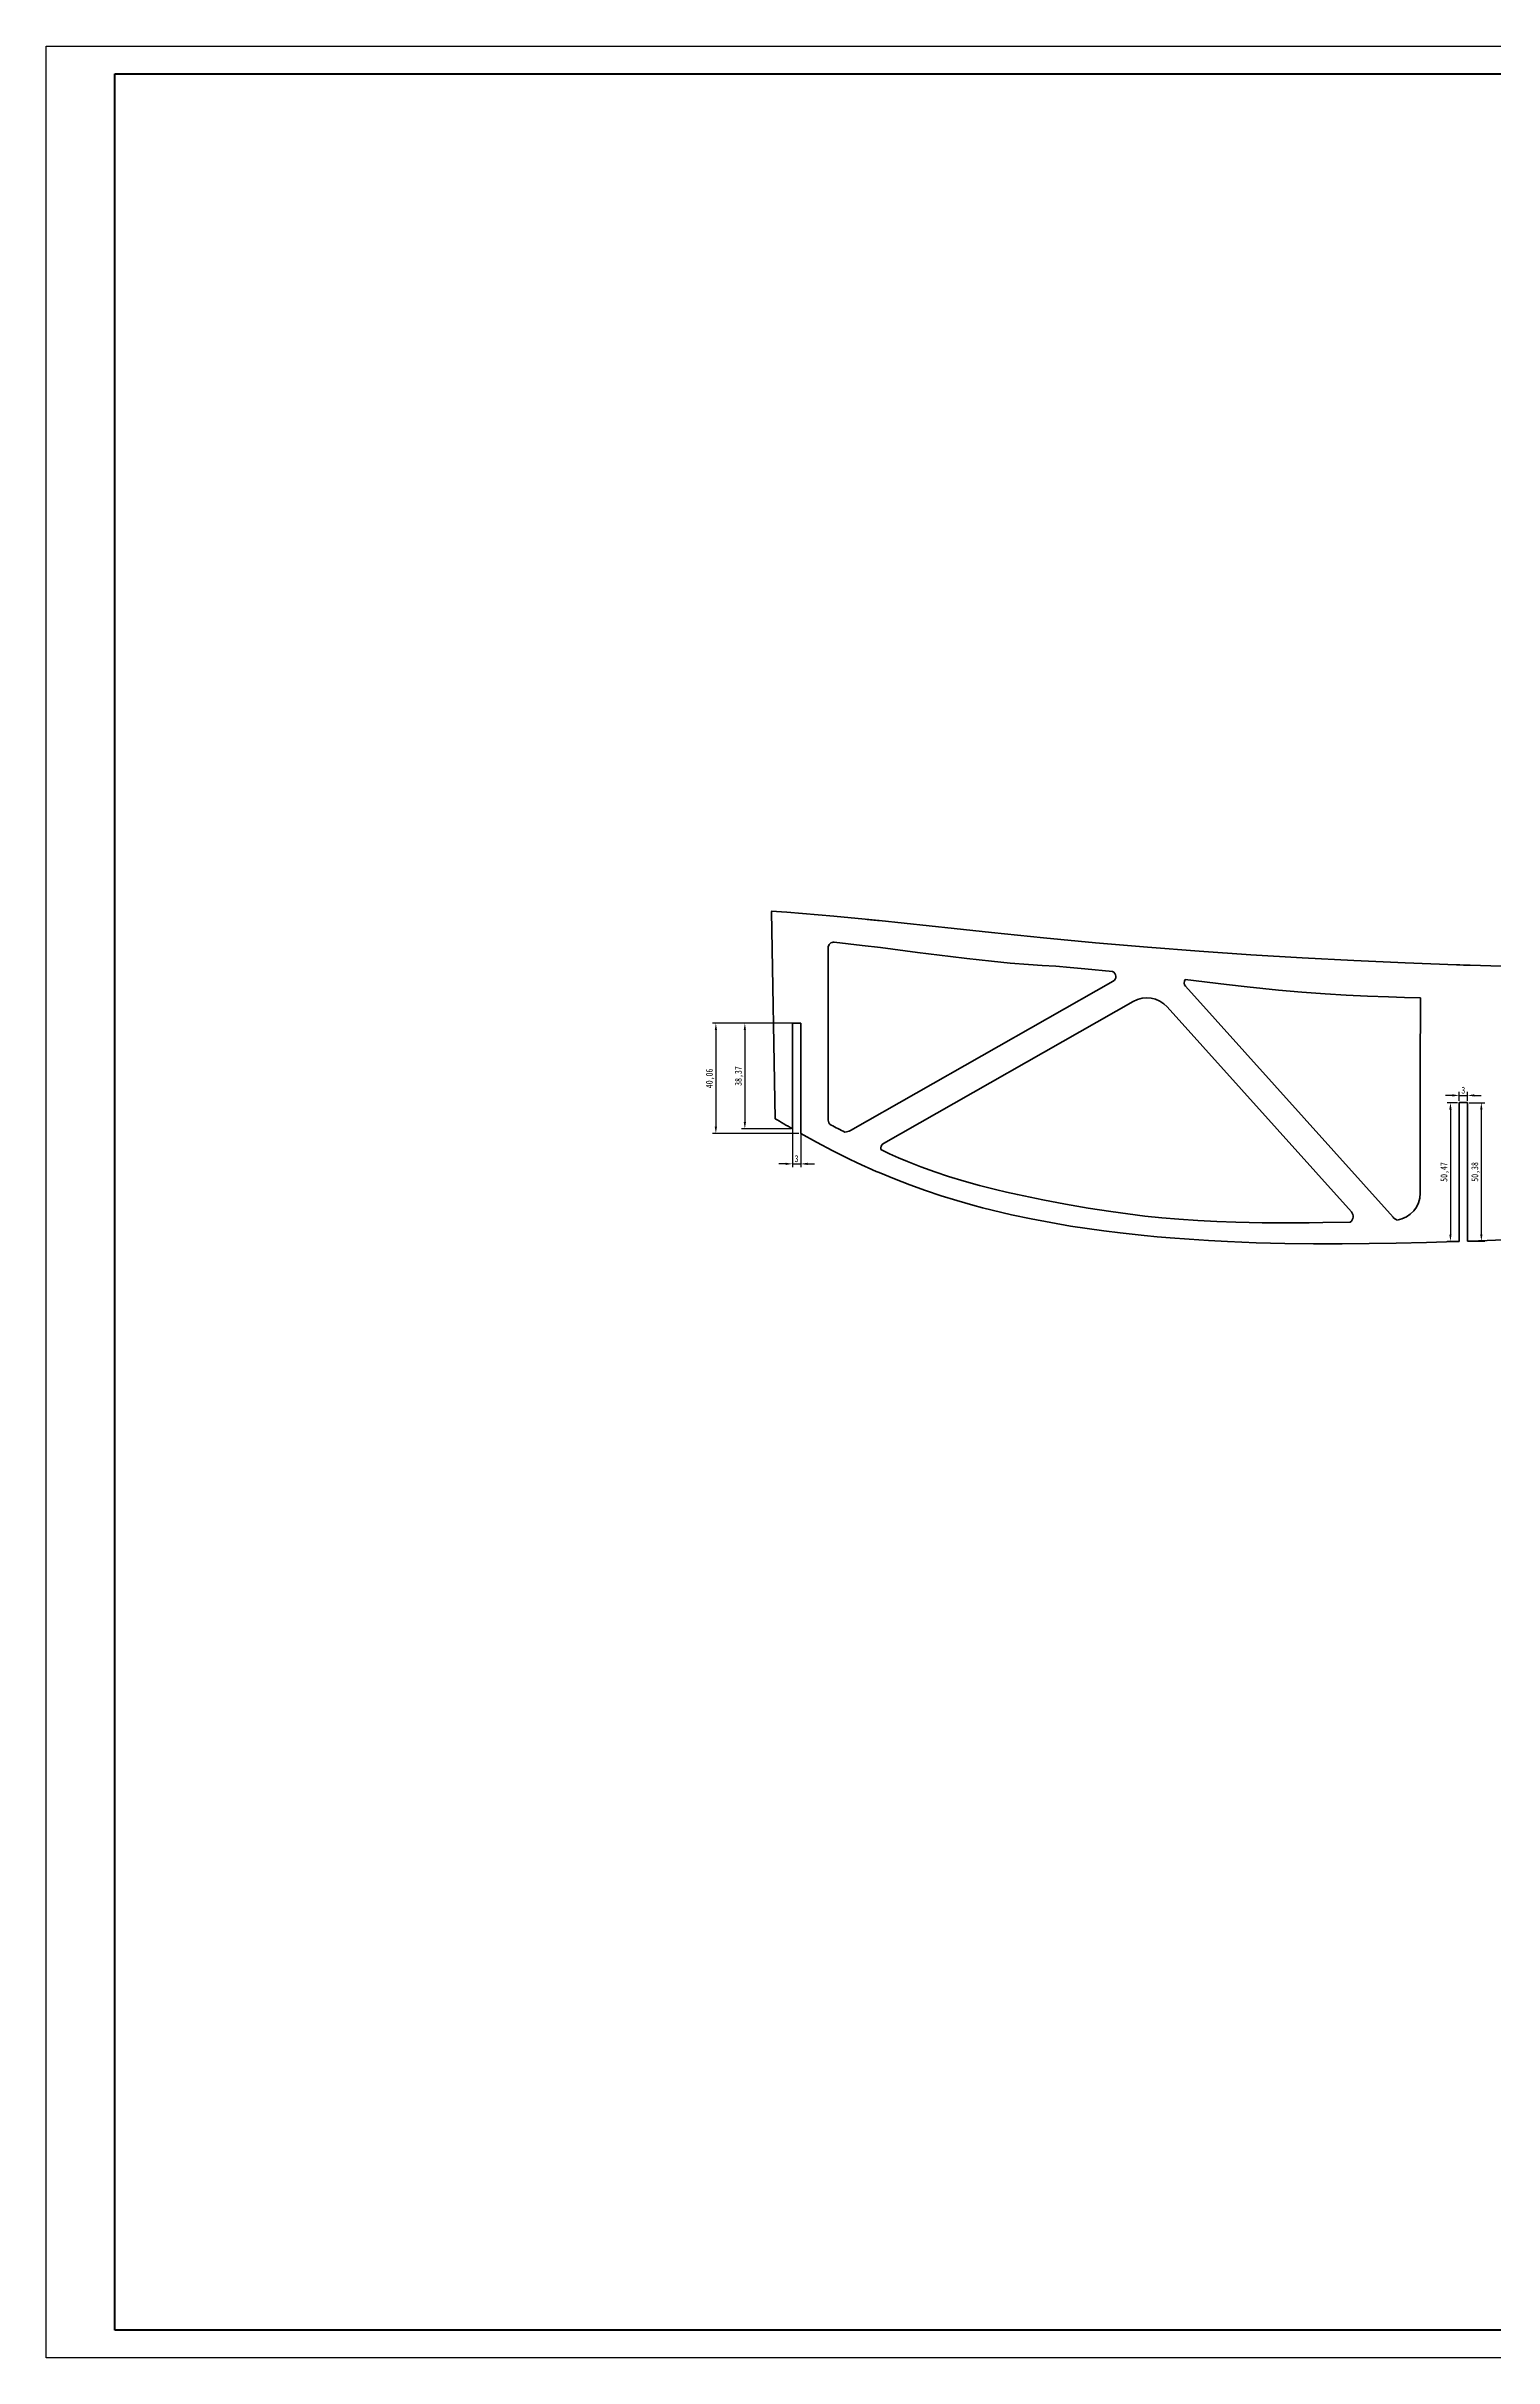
# Model space of a CAD drawing. Header units: millimetres. Extents: x 2448 to 3637, y 862 to 1703.
# Drawn here: x 2448 to 2974, y 862 to 1703 of the extents above; entities that cross this region are included whole.
import ezdxf

# ---------------------------------------------------------------- set-up
doc = ezdxf.new("R2010")
doc.units = ezdxf.units.MM
doc.header["$LTSCALE"] = 0.3
for name, color, linetype, lineweight in [('尺寸线', 3, 'Continuous', 25), ('粗实线', 7, 'Continuous', 50), ('细实线', 7, 'Continuous', 25)]:
    doc.layers.add(name, color=color, linetype=linetype, lineweight=lineweight)
doc.styles.add('NUT Standard', font='simfang.ttf', dxfattribs={"width": 0.7, "height": 2.5})
doc.dimstyles.new('NUT Standard', dxfattribs={"dimtxt": 2.5, "dimasz": 2.5, "dimexe": 1.25, "dimexo": 0.625, "dimtad": 1, "dimtoh": 1, "dimtxsty": 'NUT Standard', "dimcen": 2.5, "dimadec": 0, "dimazin": 0, "dimtfac": 1, "dimtmove": 0, "dimatfit": 3, "dimfxl": 1, "dimarcsym": 0})

# ---------------------------------------------------------------- blocks, each defined once
blk = doc.blocks.new('*D38')
at = {"layer": 'Defpoints', "color": 0, "transparency": 16777216}
for p in [(2719.14, 1347.42), (2722.14, 1347.42), (2722.14, 1296.27)]:
    blk.add_point(p, dxfattribs=at)
at = {"layer": '尺寸线', "color": 0, "lineweight": -2, "transparency": 16777216}
for p, q in [((2719.14, 1346.79), (2719.14, 1295.02)), ((2722.14, 1346.79), (2722.14, 1295.02)), ((2716.64, 1296.27), (2714.14, 1296.27)), ((2719.14, 1296.27), (2722.14, 1296.27)), ((2724.64, 1296.27), (2727.14, 1296.27))]:
    blk.add_line(p, q, dxfattribs=at)
at = {"layer": '尺寸线', "color": 0, "transparency": 16777216}
for points in [[(2716.64, 1296.69), (2716.64, 1295.86), (2719.14, 1296.27)], [(2724.64, 1296.69), (2724.64, 1295.86), (2722.14, 1296.27)]]:
    blk.add_solid(points, dxfattribs=at)
at = {"layer": '尺寸线', "color": 0, "transparency": 16777216, "insert": (2720.64, 1298.16), "char_height": 2.5, "attachment_point": 5, "style": 'NUT Standard'}
blk.add_mtext('3', dxfattribs=at)
blk = doc.blocks.new('*D39')
at = {"layer": 'Defpoints', "color": 0, "transparency": 16777216}
for p in [(2719.14, 1347.42), (2701.83, 1309.05), (2719.14, 1309.05)]:
    blk.add_point(p, dxfattribs=at)
at = {"layer": '尺寸线', "color": 0, "lineweight": -2, "transparency": 16777216}
for p, q in [((2718.51, 1347.42), (2700.58, 1347.42)), ((2701.83, 1344.92), (2701.83, 1311.55)), ((2718.51, 1309.05), (2700.58, 1309.05))]:
    blk.add_line(p, q, dxfattribs=at)
at = {"layer": '尺寸线', "color": 0, "transparency": 16777216}
for points in [[(2701.41, 1344.92), (2702.24, 1344.92), (2701.83, 1347.42)], [(2701.41, 1311.55), (2702.24, 1311.55), (2701.83, 1309.05)]]:
    blk.add_solid(points, dxfattribs=at)
at = {"layer": '尺寸线', "color": 0, "transparency": 16777216, "insert": (2699.76, 1328.23), "char_height": 2.5, "attachment_point": 5, "rotation": 90, "style": 'NUT Standard'}
blk.add_mtext('38,37', dxfattribs=at)
blk = doc.blocks.new('*D40')
at = {"layer": 'Defpoints', "color": 0, "transparency": 16777216}
for p in [(2722.14, 1347.42), (2691.28, 1307.35), (2722.14, 1307.35)]:
    blk.add_point(p, dxfattribs=at)
at = {"layer": '尺寸线', "color": 0, "lineweight": -2, "transparency": 16777216}
for p, q in [((2721.51, 1347.42), (2690.03, 1347.42)), ((2691.28, 1344.92), (2691.28, 1309.85)), ((2721.51, 1307.35), (2690.03, 1307.35))]:
    blk.add_line(p, q, dxfattribs=at)
at = {"layer": '尺寸线', "color": 0, "transparency": 16777216}
for points in [[(2690.87, 1344.92), (2691.7, 1344.92), (2691.28, 1347.42)], [(2690.87, 1309.85), (2691.7, 1309.85), (2691.28, 1307.35)]]:
    blk.add_solid(points, dxfattribs=at)
at = {"layer": '尺寸线', "color": 0, "transparency": 16777216, "insert": (2689.22, 1327.38), "char_height": 2.5, "attachment_point": 5, "rotation": 90, "style": 'NUT Standard'}
blk.add_mtext('40,06', dxfattribs=at)
blk = doc.blocks.new('*D41')
at = {"layer": 'Defpoints', "color": 0, "transparency": 16777216}
for p in [(2964.62, 1321.18), (2961.62, 1318.54), (2964.62, 1318.54)]:
    blk.add_point(p, dxfattribs=at)
at = {"layer": '尺寸线', "color": 0, "lineweight": -2, "transparency": 16777216}
for p, q in [((2959.12, 1321.18), (2956.62, 1321.18)), ((2961.62, 1319.17), (2961.62, 1322.43)), ((2961.62, 1321.18), (2964.62, 1321.18)), ((2964.62, 1319.17), (2964.62, 1322.43)), ((2967.12, 1321.18), (2969.62, 1321.18))]:
    blk.add_line(p, q, dxfattribs=at)
at = {"layer": '尺寸线', "color": 0, "transparency": 16777216}
for points in [[(2959.12, 1321.6), (2959.12, 1320.76), (2961.62, 1321.18)], [(2967.12, 1321.6), (2967.12, 1320.76), (2964.62, 1321.18)]]:
    blk.add_solid(points, dxfattribs=at)
at = {"layer": '尺寸线', "color": 0, "transparency": 16777216, "insert": (2963.12, 1323.07), "char_height": 2.5, "attachment_point": 5, "style": 'NUT Standard'}
blk.add_mtext('3', dxfattribs=at)
blk = doc.blocks.new('*D42')
at = {"layer": 'Defpoints', "color": 0, "transparency": 16777216}
for p in [(2961.62, 1318.54), (2958.43, 1268.07), (2961.62, 1268.07)]:
    blk.add_point(p, dxfattribs=at)
at = {"layer": '尺寸线', "color": 0, "lineweight": -2, "transparency": 16777216}
for p, q in [((2960.99, 1318.54), (2957.18, 1318.54)), ((2958.43, 1316.04), (2958.43, 1270.57)), ((2960.99, 1268.07), (2957.18, 1268.07))]:
    blk.add_line(p, q, dxfattribs=at)
at = {"layer": '尺寸线', "color": 0, "transparency": 16777216}
for points in [[(2958.02, 1316.04), (2958.85, 1316.04), (2958.43, 1318.54)], [(2958.02, 1270.57), (2958.85, 1270.57), (2958.43, 1268.07)]]:
    blk.add_solid(points, dxfattribs=at)
at = {"layer": '尺寸线', "color": 0, "transparency": 16777216, "insert": (2956.36, 1293.31), "char_height": 2.5, "attachment_point": 5, "rotation": 90, "style": 'NUT Standard'}
blk.add_mtext('50,47', dxfattribs=at)
blk = doc.blocks.new('*D43')
at = {"layer": 'Defpoints', "color": 0, "transparency": 16777216}
for p in [(2964.62, 1318.54), (2969.67, 1318.54), (2964.62, 1268.16)]:
    blk.add_point(p, dxfattribs=at)
at = {"layer": '尺寸线', "color": 0, "lineweight": -2, "transparency": 16777216}
for p, q in [((2965.24, 1318.54), (2970.92, 1318.54)), ((2969.67, 1270.66), (2969.67, 1316.04)), ((2965.24, 1268.16), (2970.92, 1268.16))]:
    blk.add_line(p, q, dxfattribs=at)
at = {"layer": '尺寸线', "color": 0, "transparency": 16777216}
for points in [[(2969.25, 1316.04), (2970.08, 1316.04), (2969.67, 1318.54)], [(2969.25, 1270.66), (2970.08, 1270.66), (2969.67, 1268.16)]]:
    blk.add_solid(points, dxfattribs=at)
at = {"layer": '尺寸线', "color": 0, "transparency": 16777216, "insert": (2967.6, 1293.35), "char_height": 2.5, "attachment_point": 5, "rotation": 90, "style": 'NUT Standard'}
blk.add_mtext('50,38', dxfattribs=at)

msp = doc.modelspace()

# ---------------------------------------------------------------- linework, layer by layer
at = {"color": 7, "lineweight": 35}
for p, q in [((2711.473, 1388.149), (2711.416, 1388.177)), ((2711.473, 1388.149), (2712.84, 1312.696)), ((2732.137, 1350.331), (2732.137, 1374.952)), ((2740.275, 1308.441), (2835.756, 1362.733)), ((2843.056, 1355.38), (2752.226, 1303.733)), ((2937.575, 1276.908), (2862.123, 1360.891)), ((2947.459, 1330.659), (2947.485, 1356.73)), ((2719.137, 1347.417), (2722.137, 1347.417)), ((2719.137, 1347.417), (2719.137, 1309.049)), ((2722.137, 1347.417), (2722.137, 1307.352)), ((2732.137, 1312.179), (2732.137, 1350.331)), ((2922.427, 1278.806), (2855.437, 1353.37)), ((2947.459, 1285.659), (2947.459, 1330.659)), ((2964.619, 1318.543), (2961.619, 1318.543)), ((2961.619, 1318.543), (2961.619, 1268.069)), ((2964.619, 1318.543), (2964.619, 1268.164)), ((2745.637, 1295.299), (2746.637, 1294.845)), ((2749.637, 1293.516), (2746.637, 1294.845)), ((2749.637, 1293.516), (2750.637, 1293.084)), ((2960.619, 1268.038), (2961.619, 1268.069)), ((2964.619, 1268.164), (2965.619, 1268.197))]:
    msp.add_line(p, q, dxfattribs=at)
for points in [[(2711.416, 1388.177), (2717.114, 1387.792), (2722.815, 1387.363), (2734.223, 1386.392), (2745.637, 1385.3)], [(2750.637, 1384.792), (2759.737, 1383.836), (2777.926, 1381.861), (2791.55, 1380.397), (2810.477, 1378.481), (2829.36, 1376.724), (2848.205, 1375.123), (2867.013, 1373.676), (2885.788, 1372.382), (2904.532, 1371.24), (2923.251, 1370.247), (2941.945, 1369.403), (2960.619, 1368.705)], [(2965.619, 1368.543), (2980.628, 1368.118), (2995.629, 1367.786), (3010.622, 1367.546), (3025.609, 1367.397), (3035.598, 1367.347), (3045.586, 1367.338), (3065.559, 1367.438), (3085.533, 1367.695), (3105.511, 1368.106), (3125.497, 1368.669), (3145.495, 1369.384), (3165.509, 1370.246), (3183.316, 1371.137), (3201.141, 1372.141), (3218.987, 1373.259), (3236.857, 1374.489), (3254.754, 1375.829), (3265.917, 1376.719), (3277.091, 1377.65), (3288.354, 1378.63), (3299.63, 1379.652), (3322.15, 1381.812), (3344.731, 1384.135)], [(2805.013, 1368.785), (2798.262, 1369.347), (2791.52, 1370.001), (2782.542, 1370.989), (2776.563, 1371.704), (2764.612, 1373.212), (2751.171, 1374.938), (2744.448, 1375.772), (2734.354, 1376.94)], [(2835.588, 1366.296), (2825.41, 1367.291), (2820.186, 1367.745), (2814.959, 1368.154), (2809.988, 1368.495), (2805.013, 1368.785)], [(2947.485, 1356.73), (2941.702, 1356.838), (2935.922, 1356.988), (2928.221, 1357.262), (2920.525, 1357.63), (2912.837, 1358.103), (2904.336, 1358.756), (2895.844, 1359.526), (2890.187, 1360.093), (2884.532, 1360.695), (2876.995, 1361.539), (2861.926, 1363.306)], [(2722.137, 1307.352), (2727.931, 1304.161), (2733.773, 1301.077), (2739.673, 1298.116), (2742.646, 1296.689), (2745.637, 1295.299)], [(2751.286, 1301.464), (2754.48, 1299.947), (2757.704, 1298.504), (2760.955, 1297.13), (2763.411, 1296.144), (2765.881, 1295.195), (2770.861, 1293.4), (2775.889, 1291.735), (2781.526, 1290.025), (2787.208, 1288.448), (2792.929, 1286.991), (2796.945, 1286.035), (2800.974, 1285.126), (2805.604, 1284.134), (2810.244, 1283.19), (2818.438, 1281.626), (2826.648, 1280.197), (2830.759, 1279.538), (2834.874, 1278.918), (2841.055, 1278.064), (2847.244, 1277.306), (2853.442, 1276.649), (2859.649, 1276.099), (2866.559, 1275.616), (2873.478, 1275.258), (2880.404, 1275.011), (2885.184, 1274.899), (2889.966, 1274.828), (2899.535, 1274.794), (2907.03, 1274.848), (2912.026, 1274.914), (2922.014, 1275.096)], [(2750.637, 1293.084), (2756.187, 1290.785), (2761.797, 1288.625), (2767.462, 1286.597), (2773.178, 1284.699), (2778.942, 1282.926), (2784.75, 1281.273), (2788.249, 1280.34), (2791.762, 1279.447), (2795.297, 1278.592), (2798.844, 1277.776), (2805.962, 1276.261), (2813.117, 1274.893), (2820.303, 1273.664), (2826.311, 1272.74), (2832.332, 1271.904), (2838.363, 1271.151), (2842.71, 1270.658), (2847.058, 1270.205), (2851.768, 1269.756), (2856.476, 1269.35), (2863.449, 1268.822), (2870.416, 1268.378), (2877.376, 1268.013), (2882.593, 1267.788), (2887.806, 1267.603), (2898.225, 1267.344), (2908.635, 1267.219), (2919.038, 1267.212), (2928.896, 1267.3), (2938.75, 1267.465), (2949.684, 1267.722), (2960.619, 1268.038)], [(2965.619, 1268.197), (2980.995, 1268.719)]]:
    msp.add_lwpolyline(points, dxfattribs=at)
for centre, radius, start, end in [((2576.95, -300.823), 1694.54, 84.116969, 84.286904), ((2734.137, 1374.952), 2, 83.773438, 179.999995), ((2834.768, 1364.471), 2, 299.623279, 65.798218), ((2863.611, 1362.228), 2, 147.383106, 221.93707), ((3041.541, 3785.73), 2418.379, 268.082456, 268.200973), ((2847.998, 1346.687), 10, 41.937075, 119.623277), ((3006.479, 1812.367), 579.563, 239.55878, 240.278122), ((2734.137, 1312.179), 2, 180.000005, 241.900456), ((2886.993, 1598.306), 326.397, 241.887711, 242.877268), ((2737.803, 1312.787), 5, 274.428959, 299.623279), ((2753.215, 1301.994), 2, 119.623277, 195.36415), ((2920.567, 1277.135), 2.5, 305.346687, 41.937075), ((2937.459, 1285.659), 10, 279.113116, 359.999999), ((2941.294, 1280.249), 5, 221.93707, 243.239514)]:
    msp.add_arc(centre, radius, start, end, dxfattribs=at)
at = {"layer": '粗实线'}
for p, q in [((2472.762, 1692.902), (3626.762, 1692.902)), ((2472.762, 871.902), (2472.762, 1692.902)), ((3626.762, 871.902), (2472.762, 871.902))]:
    msp.add_line(p, q, dxfattribs=at)
at = {"layer": '细实线'}
for p, q in [((2447.762, 1702.902), (3636.762, 1702.902)), ((2447.762, 861.902), (2447.762, 1702.902)), ((3636.762, 861.902), (2447.762, 861.902))]:
    msp.add_line(p, q, dxfattribs=at)

# ---------------------------------------------------------------- dimensions: what is measured, and where the dimension line sits
at = {"layer": '尺寸线'}
for base, p1, p2, picture, middle in [((2691.284, 1307.352), (2722.1367, 1347.4165), (2722.1367, 1307.352), '*D40', (2689.2161, 1327.3842)), ((2701.828, 1309.049), (2719.137, 1347.417), (2719.137, 1309.049), '*D39', (2699.76, 1328.233)), ((2958.433, 1268.069), (2961.619, 1318.543), (2961.619, 1268.069), '*D42', (2956.365, 1293.306)), ((2969.666, 1318.543), (2964.619, 1268.164), (2964.619, 1318.543), '*D43', (2967.598, 1293.354))]:
    dim = msp.add_linear_dim(base=base, p1=p1, p2=p2, angle=90, dimstyle='NUT Standard', dxfattribs=at)
    dim.commit()
    dim.dimension.update_dxf_attribs({"geometry": picture, "text_midpoint": middle})
for base, p1, p2, picture, middle in [((2722.137, 1296.273), (2719.137, 1347.417), (2722.137, 1347.417), '*D38', (2720.637, 1298.162)), ((2964.619, 1321.181), (2961.619, 1318.543), (2964.619, 1318.543), '*D41', (2963.119, 1323.07))]:
    dim = msp.add_linear_dim(base=base, p1=p1, p2=p2, dimstyle='NUT Standard', dxfattribs=at)
    dim.commit()
    dim.dimension.update_dxf_attribs({"geometry": picture, "text_midpoint": middle})

doc.saveas('drawing.dxf')
